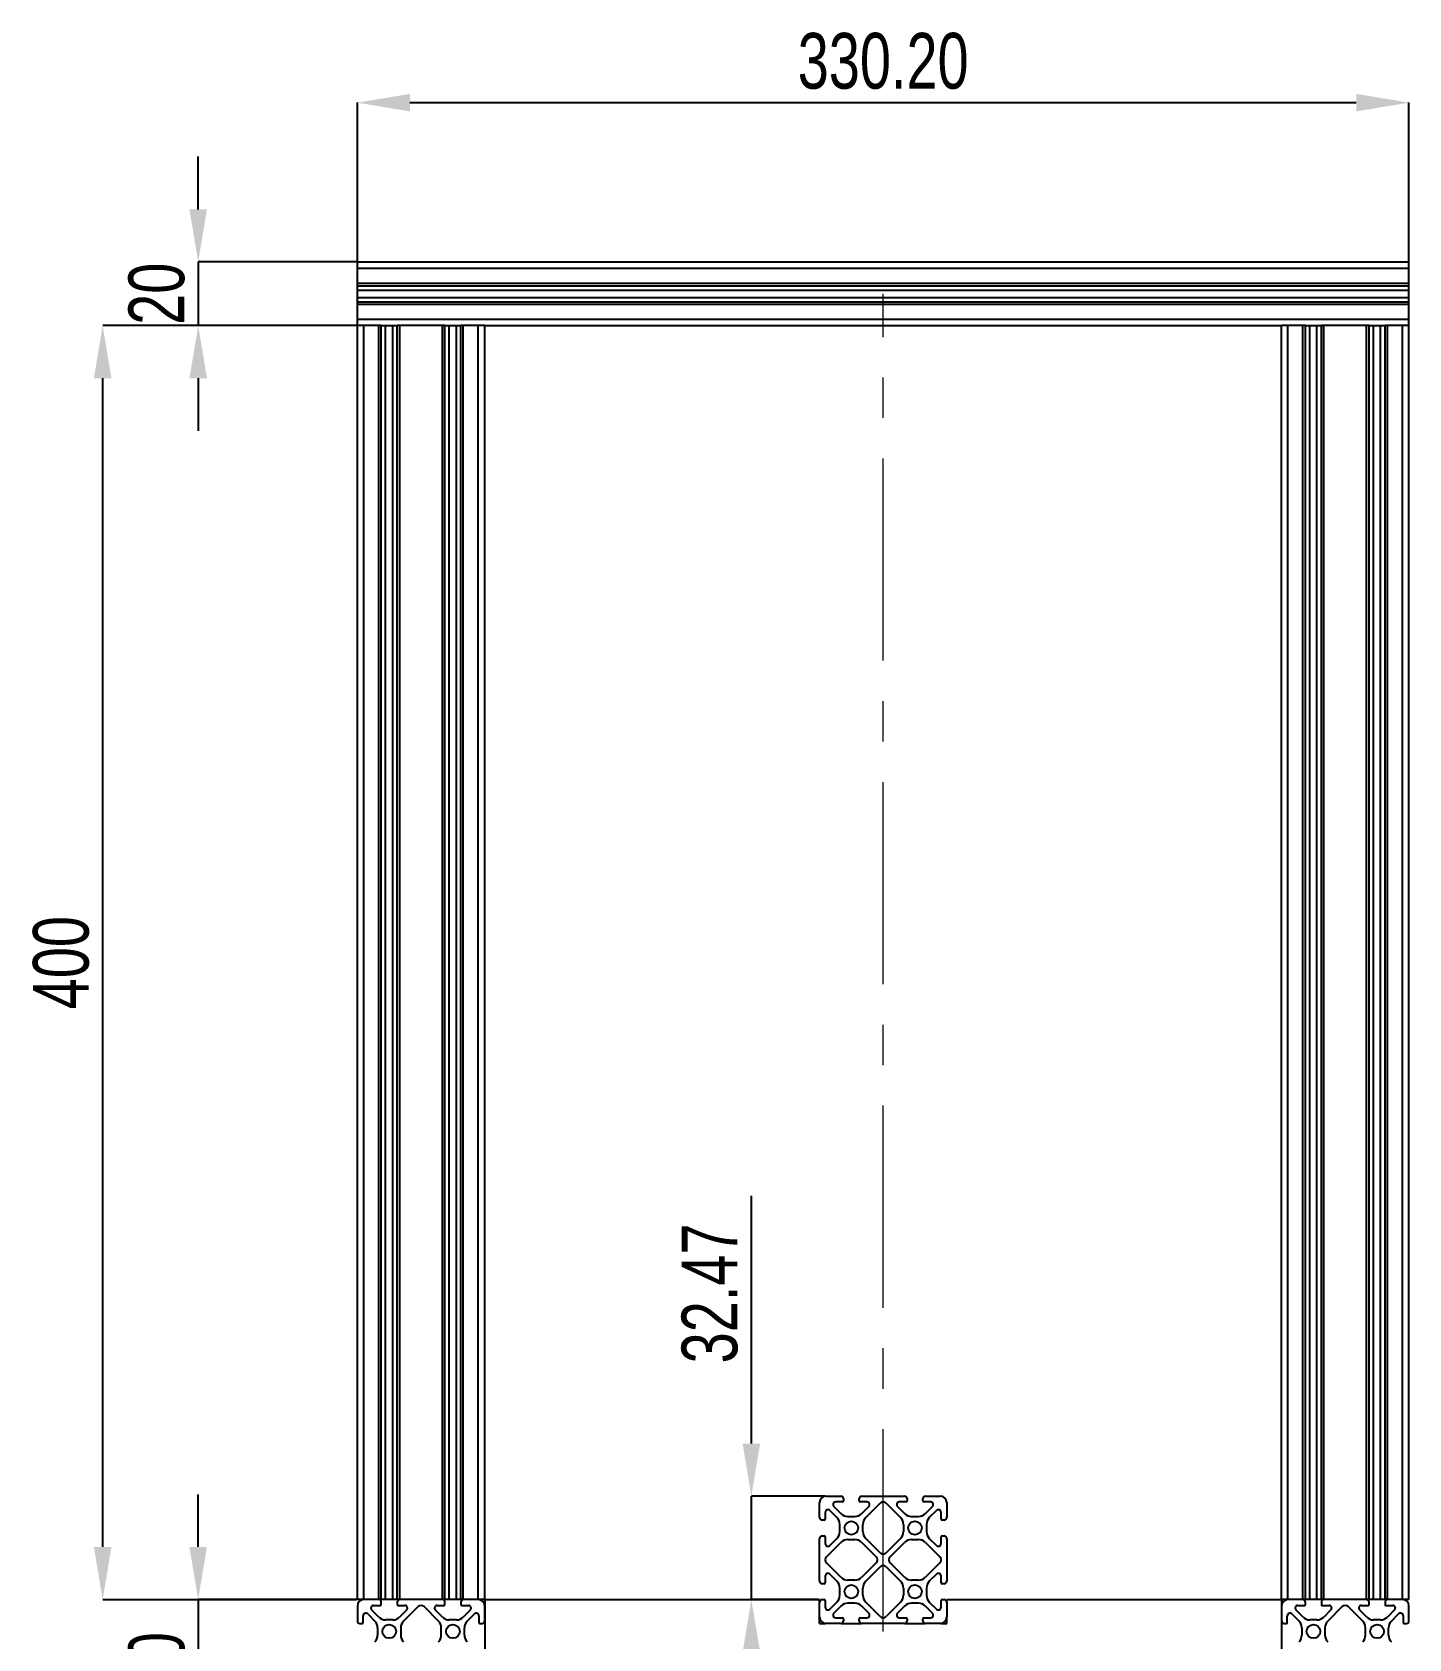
# Model space of a CAD drawing. Header units: millimetres. Extents: x 0 to 415, y 0 to 292.
# Drawn here: x 138.8 to 225.3, y 63.6 to 164.5 of the extents above; entities that cross this region are included whole.
import ezdxf

# ---------------------------------------------------------------- set-up
doc = ezdxf.new("R2010")
doc.units = ezdxf.units.MM
doc.header["$PDSIZE"] = -1
doc.linetypes.add('CENTERX2', pattern=[20.32, 12.7, -2.54, 2.54, -2.54])
doc.styles.add('SLDTEXTSTYLE0', font='TXT', dxfattribs={"width": 0.75})
doc.dimstyles.new('SLDDIMSTYLE0', dxfattribs={"dimtxt": 3.5, "dimasz": 3.302, "dimexe": 0, "dimexo": 0.0625, "dimgap": 0.875, "dimtad": 1, "dimlfac": 5, "dimrnd": 1e-09, "dimzin": 12, "dimdsep": 46, "dimtxsty": 'SLDTEXTSTYLE0', "dimsah": 1, "dimcen": 0.09, "dimadec": 0, "dimazin": 3, "dimtfac": 1, "dimtofl": 0, "dimtmove": 0, "dimatfit": 3, "dimfxl": 1, "dimfrac": 2, "dimtolj": 1, "dimtzin": 12, "dimarcsym": 0})
doc.dimstyles.new('SLDDIMSTYLE1', dxfattribs={"dimtxt": 3.5, "dimasz": 3.302, "dimexe": 0, "dimexo": 0.0625, "dimgap": 0.875, "dimtad": 1, "dimlfac": 5, "dimrnd": 1e-09, "dimzin": 12, "dimdsep": 46, "dimtxsty": 'SLDTEXTSTYLE0', "dimsah": 1, "dimcen": 0.09, "dimadec": 0, "dimazin": 3, "dimtfac": 1, "dimtmove": 0, "dimatfit": 0, "dimfxl": 1, "dimfrac": 2, "dimtolj": 1, "dimtzin": 12, "dimarcsym": 0})
doc.dimstyles.new('SLDDIMSTYLE2', dxfattribs={"dimtxt": 3.5, "dimasz": 3.302, "dimexe": 0, "dimexo": 0.0625, "dimgap": 0.875, "dimtad": 1, "dimlfac": 5, "dimrnd": 1e-09, "dimzin": 4, "dimdsep": 46, "dimtxsty": 'SLDTEXTSTYLE0', "dimsah": 1, "dimcen": 0.09, "dimadec": 0, "dimazin": 1, "dimtfac": 1, "dimtofl": 0, "dimtmove": 0, "dimatfit": 3, "dimfxl": 1, "dimfrac": 2, "dimtolj": 1, "dimtzin": 12, "dimarcsym": 0})

# ---------------------------------------------------------------- blocks, each defined once
blk = doc.blocks.new('_D')
at = {"color": 0, "linetype": 'Continuous', "lineweight": -2, "transparency": 16777216}
for p, q in [((159.15, 146.04), (143.22, 146.04)), ((143.22, 69.35), (143.22, 142.74)), ((159.15, 66.04), (143.22, 66.04))]:
    blk.add_line(p, q, dxfattribs=at)
at = {"color": 0, "linetype": 'Continuous', "transparency": 16777216}
for points in [[(142.67, 142.74), (143.77, 142.74), (143.22, 146.04)], [(142.67, 69.35), (143.77, 69.35), (143.22, 66.04)]]:
    blk.add_solid(points, dxfattribs=at)
at = {"layer": 'Defpoints', "color": 0, "linetype": 'Continuous', "transparency": 16777216}
for p in [(143.22, 146.04), (159.22, 146.04), (159.22, 66.04)]:
    blk.add_point(p, dxfattribs=at)
at = {"color": 0, "linetype": 'Continuous', "lineweight": 18, "transparency": 16777216, "insert": (138.84, 106.04), "char_height": 3.5, "attachment_point": 2, "rotation": 90, "style": 'SLDTEXTSTYLE0'}
blk.add_mtext('\\A1;400', dxfattribs=at)
blk = doc.blocks.new('_D_1')
at = {"color": 0, "linetype": 'Continuous', "lineweight": -2, "transparency": 16777216}
for p, q in [((149.22, 69.35), (149.22, 72.65)), ((167.15, 66.05), (149.22, 66.05)), ((149.22, 66.05), (149.22, 58.05)), ((167.15, 58.05), (149.22, 58.05)), ((149.22, 54.75), (149.22, 51.44))]:
    blk.add_line(p, q, dxfattribs=at)
at = {"color": 0, "linetype": 'Continuous', "transparency": 16777216}
for points in [[(148.67, 69.35), (149.77, 69.35), (149.22, 66.05)], [(148.67, 54.75), (149.77, 54.75), (149.22, 58.05)]]:
    blk.add_solid(points, dxfattribs=at)
at = {"layer": 'Defpoints', "color": 0, "linetype": 'Continuous', "transparency": 16777216}
for p in [(167.21, 66.05), (149.22, 58.05), (167.21, 58.05)]:
    blk.add_point(p, dxfattribs=at)
at = {"color": 0, "linetype": 'Continuous', "lineweight": 18, "transparency": 16777216, "insert": (144.84, 62.05), "char_height": 3.5, "attachment_point": 2, "rotation": 90, "style": 'SLDTEXTSTYLE0'}
blk.add_mtext('\\A1;40', dxfattribs=at)
blk = doc.blocks.new('_D_2')
at = {"color": 0, "linetype": 'Continuous', "lineweight": -2, "transparency": 16777216}
for p, q in [((149.22, 153.34), (149.22, 156.65)), ((159.15, 150.04), (149.22, 150.04)), ((149.22, 150.04), (149.22, 146.04)), ((159.15, 146.04), (149.22, 146.04)), ((149.22, 142.74), (149.22, 139.44))]:
    blk.add_line(p, q, dxfattribs=at)
at = {"color": 0, "linetype": 'Continuous', "transparency": 16777216}
for points in [[(148.67, 153.34), (149.77, 153.34), (149.22, 150.04)], [(148.67, 142.74), (149.77, 142.74), (149.22, 146.04)]]:
    blk.add_solid(points, dxfattribs=at)
at = {"layer": 'Defpoints', "color": 0, "linetype": 'Continuous', "transparency": 16777216}
for p in [(159.22, 150.04), (149.22, 146.04), (159.22, 146.04)]:
    blk.add_point(p, dxfattribs=at)
at = {"color": 0, "linetype": 'Continuous', "lineweight": 18, "transparency": 16777216, "insert": (144.84, 148.04), "char_height": 3.5, "attachment_point": 2, "rotation": 90, "style": 'SLDTEXTSTYLE0'}
blk.add_mtext('\\A1;20', dxfattribs=at)
blk = doc.blocks.new('_D_3')
at = {"color": 0, "linetype": 'Continuous', "lineweight": -2, "transparency": 16777216}
for p, q in [((159.22, 146.11), (159.22, 160.04)), ((162.52, 160.04), (221.95, 160.04)), ((225.26, 146.11), (225.26, 160.04))]:
    blk.add_line(p, q, dxfattribs=at)
at = {"color": 0, "linetype": 'Continuous', "transparency": 16777216}
for points in [[(162.52, 160.59), (162.52, 159.49), (159.22, 160.04)], [(221.95, 160.59), (221.95, 159.49), (225.26, 160.04)]]:
    blk.add_solid(points, dxfattribs=at)
at = {"layer": 'Defpoints', "color": 0, "linetype": 'Continuous', "transparency": 16777216}
for p in [(225.26, 160.04), (159.22, 146.04), (225.26, 146.04)]:
    blk.add_point(p, dxfattribs=at)
at = {"color": 0, "linetype": 'Continuous', "lineweight": 18, "transparency": 16777216, "insert": (192.24, 164.42), "char_height": 3.5, "attachment_point": 2, "style": 'SLDTEXTSTYLE0'}
blk.add_mtext('\\A1;330.20', dxfattribs=at)
blk = doc.blocks.new('_D_5')
at = {"color": 0, "linetype": 'Continuous', "lineweight": -2, "transparency": 16777216}
for p, q in [((183.96, 75.84), (183.96, 91.39)), ((188.58, 72.54), (183.96, 72.54)), ((183.96, 66.05), (183.96, 72.54)), ((188.17, 66.05), (183.96, 66.05)), ((183.96, 62.75), (183.96, 59.44))]:
    blk.add_line(p, q, dxfattribs=at)
at = {"color": 0, "linetype": 'Continuous', "transparency": 16777216}
for points in [[(183.41, 75.84), (184.51, 75.84), (183.96, 72.54)], [(183.41, 62.75), (184.51, 62.75), (183.96, 66.05)]]:
    blk.add_solid(points, dxfattribs=at)
at = {"layer": 'Defpoints', "color": 0, "linetype": 'Continuous', "transparency": 16777216}
for p in [(188.64, 72.54), (183.96, 66.05), (188.24, 66.05)]:
    blk.add_point(p, dxfattribs=at)
at = {"color": 0, "linetype": 'Continuous', "lineweight": 18, "transparency": 16777216, "insert": (179.58, 85.27), "char_height": 3.5, "attachment_point": 2, "rotation": 90, "style": 'SLDTEXTSTYLE0'}
blk.add_mtext('\\A1;32.47', dxfattribs=at)

msp = doc.modelspace()

# ---------------------------------------------------------------- linework, layer by layer
at = {"color": 7, "linetype": 'Continuous', "lineweight": 25}
for p, q in [((159.2165, 150.0414), (225.2565, 150.0414)), ((159.2165, 149.6401), (159.2165, 150.0414)), ((159.2165, 149.6401), (225.2565, 149.6401)), ((159.2165, 148.7003), (159.2165, 149.6401)), ((225.2565, 149.6401), (225.2565, 150.0414)), ((225.2565, 148.7003), (225.2565, 149.6401)), ((159.2165, 148.7003), (225.2565, 148.7003)), ((159.2165, 148.5428), (159.2165, 148.7003)), ((159.2165, 148.5428), (225.2565, 148.5428)), ((159.2165, 148.2691), (159.2165, 148.5428)), ((225.2565, 148.5428), (225.2565, 148.7003)), ((225.2565, 148.2691), (225.2565, 148.5428)), ((159.2165, 148.2691), (225.2565, 148.2691)), ((159.2165, 147.8157), (159.2165, 148.2691)), ((159.2165, 147.8157), (225.2565, 147.8157)), ((159.2165, 147.542), (159.2165, 147.8157)), ((159.2165, 147.542), (225.2565, 147.542)), ((159.2165, 147.3846), (159.2165, 147.542)), ((159.2165, 147.3846), (225.2565, 147.3846)), ((159.2165, 146.4448), (159.2165, 147.3846)), ((225.2565, 147.8157), (225.2565, 148.2691)), ((225.2565, 147.542), (225.2565, 147.8157)), ((225.2565, 147.3846), (225.2565, 147.542)), ((225.2565, 146.4448), (225.2565, 147.3846)), ((159.2165, 146.4448), (225.2565, 146.4448)), ((159.2165, 146.0434), (159.2165, 146.4448)), ((225.2565, 146.0434), (225.2565, 146.4448)), ((159.2165, 66.0434), (159.2165, 146.0434)), ((159.6178, 146.0434), (159.2165, 146.0434)), ((159.6178, 66.0434), (159.6178, 146.0434)), ((160.5576, 146.0434), (159.6178, 146.0434)), ((160.5576, 66.0434), (160.5576, 146.0434)), ((160.7151, 146.0434), (160.5576, 146.0434)), ((160.7151, 146.0434), (161.7158, 146.0434)), ((160.7151, 66.0434), (160.7151, 146.0434)), ((160.9888, 66.0434), (160.9888, 146.0434)), ((161.4421, 66.0434), (161.4421, 146.0434)), ((161.7158, 66.0434), (161.7158, 146.0434)), ((161.8733, 146.0434), (161.7158, 146.0434)), ((161.8733, 66.0434), (161.8733, 146.0434)), ((164.5555, 146.0434), (161.8733, 146.0434)), ((164.5555, 66.0434), (164.5555, 146.0434)), ((164.713, 146.0434), (164.5555, 146.0434)), ((164.713, 146.0434), (165.7138, 146.0434)), ((164.713, 66.0434), (164.713, 146.0434)), ((164.9867, 66.0434), (164.9867, 146.0434)), ((165.4401, 66.0434), (165.4401, 146.0434)), ((165.7138, 66.0434), (165.7138, 146.0434)), ((165.8713, 146.0434), (165.7138, 146.0434)), ((165.8713, 66.0434), (165.8713, 146.0434)), ((166.8111, 146.0434), (165.8713, 146.0434)), ((166.8111, 66.0434), (166.8111, 146.0434)), ((167.2124, 146.0434), (166.8111, 146.0434)), ((167.2124, 146.0434), (217.2605, 146.0434)), ((167.2124, 66.0434), (167.2124, 146.0434)), ((217.2605, 66.0475), (217.2605, 146.0434)), ((217.6619, 146.0434), (217.2605, 146.0434)), ((217.6619, 66.0434), (217.6619, 146.0434)), ((218.6017, 146.0434), (217.6619, 146.0434)), ((218.6017, 66.0434), (218.6017, 146.0434)), ((218.7591, 146.0434), (218.6017, 146.0434)), ((218.7591, 146.0434), (219.7599, 146.0434)), ((218.7591, 66.0434), (218.7591, 146.0434)), ((219.0328, 66.0434), (219.0328, 146.0434)), ((219.4862, 66.0434), (219.4862, 146.0434)), ((219.7599, 66.0434), (219.7599, 146.0434)), ((219.9174, 146.0434), (219.7599, 146.0434)), ((219.9174, 66.0434), (219.9174, 146.0434)), ((222.5996, 146.0434), (219.9174, 146.0434)), ((222.5996, 66.0434), (222.5996, 146.0434)), ((222.7571, 146.0434), (222.5996, 146.0434)), ((222.7571, 146.0434), (223.7579, 146.0434)), ((222.7571, 66.0434), (222.7571, 146.0434)), ((223.0308, 66.0434), (223.0308, 146.0434)), ((223.4842, 66.0434), (223.4842, 146.0434)), ((223.7579, 66.0434), (223.7579, 146.0434)), ((223.9153, 146.0434), (223.7579, 146.0434)), ((223.9153, 66.0434), (223.9153, 146.0434)), ((224.8551, 146.0434), (223.9153, 146.0434)), ((224.8551, 66.0434), (224.8551, 146.0434)), ((225.2565, 146.0434), (224.8551, 146.0434)), ((225.2565, 66.0434), (225.2565, 146.0434)), ((188.2406, 71.1996), (188.2406, 72.1394)), ((188.6419, 72.5408), (189.5817, 72.5408)), ((189.3385, 71.1923), (188.8875, 71.6433)), ((189.1381, 71.8939), (189.5891, 71.4429)), ((189.6783, 72.1801), (189.2566, 72.1801)), ((189.7392, 72.3833), (189.7392, 72.241)), ((190.74, 72.241), (190.74, 72.3833)), ((191.2226, 72.1801), (190.8009, 72.1801)), ((190.8902, 71.4429), (191.3411, 71.8939)), ((190.8975, 72.5408), (193.5797, 72.5408)), ((191.1408, 71.1923), (192.0507, 72.1022)), ((192.4265, 72.1022), (193.3364, 71.1923)), ((193.136, 71.8939), (193.587, 71.4429)), ((193.6762, 72.1801), (193.2546, 72.1801)), ((193.7372, 72.3833), (193.7372, 72.241)), ((194.7379, 72.241), (194.7379, 72.3833)), ((195.2205, 72.1801), (194.7989, 72.1801)), ((194.8881, 71.4429), (195.3391, 71.8939)), ((194.8954, 72.5408), (195.8352, 72.5408)), ((195.5897, 71.6433), (195.1387, 71.1923)), ((196.2365, 72.1394), (196.2365, 71.1996)), ((188.5403, 71.0422), (188.3981, 71.0422)), ((188.6013, 71.5248), (188.6013, 71.1031)), ((189.514, 70.3151), (189.514, 70.7685)), ((190.0129, 71.2674), (190.4663, 71.2674)), ((190.9652, 70.3151), (190.9652, 70.7685)), ((193.512, 70.7685), (193.512, 70.3151)), ((194.0109, 71.2674), (194.4643, 71.2674)), ((194.9632, 70.7685), (194.9632, 70.3151)), ((195.8759, 71.1031), (195.8759, 71.5248)), ((196.0791, 71.0422), (195.9368, 71.0422)), ((188.2406, 67.2017), (188.2406, 69.8839)), ((188.3981, 70.0414), (188.5403, 70.0414)), ((188.6013, 69.9804), (188.6013, 69.5588)), ((188.6791, 68.7307), (189.5891, 69.6406)), ((188.8875, 69.4403), (189.3385, 69.8912)), ((190.0129, 69.8162), (190.4663, 69.8162)), ((190.8902, 69.6406), (191.8001, 68.7307)), ((192.0507, 68.9813), (191.1408, 69.8912)), ((193.3364, 69.8912), (192.4265, 68.9813)), ((192.6771, 68.7307), (193.587, 69.6406)), ((194.0109, 69.8162), (194.4643, 69.8162)), ((194.8881, 69.6406), (195.798, 68.7307)), ((195.1387, 69.8912), (195.5897, 69.4403)), ((195.8759, 69.5588), (195.8759, 69.9804)), ((195.9368, 70.0414), (196.0791, 70.0414)), ((196.2365, 69.8839), (196.2365, 67.2017)), ((189.5891, 67.445), (188.6791, 68.3549)), ((189.3385, 67.1944), (188.8875, 67.6453)), ((191.8001, 68.3549), (190.8902, 67.445)), ((191.1408, 67.1944), (192.0507, 68.1043)), ((192.4265, 68.1043), (193.3364, 67.1944)), ((193.587, 67.445), (192.6771, 68.3549)), ((195.798, 68.3549), (194.8881, 67.445)), ((195.5897, 67.6453), (195.1387, 67.1944)), ((188.5403, 67.0442), (188.3981, 67.0442)), ((188.6013, 67.5268), (188.6013, 67.1052)), ((189.514, 66.3171), (189.514, 66.7705)), ((190.4663, 67.2694), (190.0129, 67.2694)), ((190.9652, 66.3171), (190.9652, 66.7705)), ((193.512, 66.7705), (193.512, 66.3171)), ((194.4643, 67.2694), (194.0109, 67.2694)), ((194.9632, 66.7705), (194.9632, 66.3171)), ((195.8759, 67.1052), (195.8759, 67.5268)), ((196.0791, 67.0442), (195.9368, 67.0442)), ((159.6178, 66.0434), (159.2165, 66.0434)), ((159.2165, 65.6421), (159.2165, 64.7023)), ((160.5576, 66.0434), (159.6178, 66.0434)), ((160.2325, 65.6828), (160.6541, 65.6828)), ((160.7151, 66.0434), (160.5576, 66.0434)), ((160.9888, 66.0434), (160.7151, 66.0434)), ((160.7151, 65.7437), (160.7151, 65.886)), ((161.4421, 66.0434), (160.9888, 66.0434)), ((161.7158, 66.0434), (161.4421, 66.0434)), ((161.8733, 66.0434), (161.7158, 66.0434)), ((161.7158, 65.886), (161.7158, 65.7437)), ((161.7768, 65.6828), (162.1984, 65.6828)), ((164.5555, 66.0434), (161.8733, 66.0434)), ((163.0265, 65.6049), (162.1166, 64.695)), ((164.3123, 64.695), (163.4023, 65.6049)), ((164.2304, 65.6828), (164.6521, 65.6828)), ((164.713, 66.0434), (164.5555, 66.0434)), ((164.9867, 66.0434), (164.713, 66.0434)), ((164.713, 65.7437), (164.713, 65.886)), ((165.4401, 66.0434), (164.9867, 66.0434)), ((165.7138, 66.0434), (165.4401, 66.0434)), ((165.8713, 66.0434), (165.7138, 66.0434)), ((165.7138, 65.886), (165.7138, 65.7437)), ((165.7747, 65.6828), (166.1964, 65.6828)), ((166.8111, 66.0434), (165.8713, 66.0434)), ((167.2124, 66.0434), (166.8111, 66.0434)), ((167.2124, 64.7023), (167.2124, 65.6421)), ((167.2125, 66.0475), (167.2125, 58.0475)), ((167.2125, 66.0475), (188.2365, 66.0475)), ((188.2365, 64.5455), (188.2365, 66.0475)), ((188.2406, 64.9462), (188.2406, 65.886)), ((188.3981, 66.0434), (188.5403, 66.0434)), ((188.6013, 65.9825), (188.6013, 65.5608)), ((188.8875, 65.4423), (189.3385, 65.8933)), ((189.5891, 65.6427), (189.1381, 65.1917)), ((190.4663, 65.8182), (190.0129, 65.8182)), ((191.3411, 65.1917), (190.8902, 65.6427)), ((192.0507, 64.9834), (191.1408, 65.8933)), ((193.3364, 65.8933), (192.4265, 64.9834)), ((193.587, 65.6427), (193.136, 65.1917)), ((194.4643, 65.8182), (194.0109, 65.8182)), ((195.3391, 65.1917), (194.8881, 65.6427)), ((195.1387, 65.8933), (195.5897, 65.4423)), ((195.8759, 65.5608), (195.8759, 65.9825)), ((195.9368, 66.0434), (196.0791, 66.0434)), ((196.2365, 65.886), (196.2365, 66.0475)), ((196.2365, 66.0475), (217.2605, 66.0475)), ((196.2365, 65.886), (196.2365, 64.9462)), ((217.2605, 66.0475), (217.2605, 58.0475)), ((217.6619, 66.0434), (217.2605, 66.0434)), ((217.2605, 65.6421), (217.2605, 64.7023)), ((218.6017, 66.0434), (217.6619, 66.0434)), ((218.2765, 65.6828), (218.6982, 65.6828)), ((218.7591, 66.0434), (218.6017, 66.0434)), ((219.0328, 66.0434), (218.7591, 66.0434)), ((218.7591, 65.7437), (218.7591, 65.886)), ((219.4862, 66.0434), (219.0328, 66.0434)), ((219.7599, 66.0434), (219.4862, 66.0434)), ((219.9174, 66.0434), (219.7599, 66.0434)), ((219.7599, 65.886), (219.7599, 65.7437)), ((219.8209, 65.6828), (220.2425, 65.6828)), ((222.5996, 66.0434), (219.9174, 66.0434)), ((221.0706, 65.6049), (220.1607, 64.695)), ((222.3563, 64.695), (221.4464, 65.6049)), ((222.2745, 65.6828), (222.6961, 65.6828)), ((222.7571, 66.0434), (222.5996, 66.0434)), ((223.0308, 66.0434), (222.7571, 66.0434)), ((222.7571, 65.7437), (222.7571, 65.886)), ((223.4842, 66.0434), (223.0308, 66.0434)), ((223.7579, 66.0434), (223.4842, 66.0434)), ((223.9153, 66.0434), (223.7579, 66.0434)), ((223.7579, 65.886), (223.7579, 65.7437)), ((223.8188, 65.6828), (224.2405, 65.6828)), ((224.8551, 66.0434), (223.9153, 66.0434)), ((225.2565, 66.0434), (224.8551, 66.0434)), ((225.2565, 64.7023), (225.2565, 65.6421)), ((159.5771, 64.6058), (159.5771, 65.0274)), ((159.8633, 65.146), (160.3143, 64.695)), ((160.5649, 64.9456), (160.1139, 65.3966)), ((161.4421, 64.77), (160.9888, 64.77)), ((162.317, 65.3966), (161.866, 64.9456)), ((164.5629, 64.9456), (164.1119, 65.3966)), ((165.4401, 64.77), (164.9867, 64.77)), ((166.3149, 65.3966), (165.864, 64.9456)), ((166.1146, 64.695), (166.5655, 65.146)), ((166.8517, 65.0274), (166.8517, 64.6058)), ((189.2566, 64.9055), (189.6783, 64.9055)), ((189.7392, 64.8446), (189.7392, 64.7023)), ((190.74, 64.7023), (190.74, 64.8446)), ((190.8009, 64.9055), (191.2226, 64.9055)), ((193.2546, 64.9055), (193.6762, 64.9055)), ((193.7372, 64.8446), (193.7372, 64.7023)), ((194.7379, 64.7023), (194.7379, 64.8446)), ((194.7989, 64.9055), (195.2205, 64.9055)), ((196.2365, 64.5455), (196.2365, 64.9462)), ((217.6212, 64.6058), (217.6212, 65.0274)), ((217.9074, 65.146), (218.3584, 64.695)), ((218.609, 64.9456), (218.158, 65.3966)), ((219.4862, 64.77), (219.0328, 64.77)), ((220.361, 65.3966), (219.9101, 64.9456)), ((222.6069, 64.9456), (222.156, 65.3966)), ((223.4842, 64.77), (223.0308, 64.77)), ((224.359, 65.3966), (223.908, 64.9456)), ((224.1586, 64.695), (224.6096, 65.146)), ((224.8958, 65.0274), (224.8958, 64.6058)), ((159.3739, 64.5448), (159.5162, 64.5448)), ((160.4899, 64.2711), (160.4899, 63.8178)), ((161.941, 64.2711), (161.941, 63.8178)), ((164.4878, 63.8178), (164.4878, 64.2711)), ((165.939, 63.8178), (165.939, 64.2711)), ((166.9127, 64.5448), (167.0549, 64.5448)), ((188.2365, 64.5455), (188.6186, 64.5455)), ((189.5817, 64.5448), (188.6419, 64.5448)), ((189.5964, 64.5455), (190.8829, 64.5455)), ((193.5797, 64.5448), (190.8975, 64.5448)), ((193.5943, 64.5455), (194.8808, 64.5455)), ((195.8352, 64.5448), (194.8954, 64.5448)), ((195.8586, 64.5455), (196.2365, 64.5455)), ((217.418, 64.5448), (217.5603, 64.5448)), ((218.5339, 64.2711), (218.5339, 63.8178)), ((219.9851, 64.2711), (219.9851, 63.8178)), ((222.5319, 63.8178), (222.5319, 64.2711)), ((223.9831, 63.8178), (223.9831, 64.2711)), ((224.9567, 64.5448), (225.099, 64.5448))]:
    msp.add_line(p, q, dxfattribs=at)
at = {"color": 7, "linetype": 'CENTERX2', "lineweight": 18}
msp.add_line((192.2365, 64.0434), (192.2365, 148.0434), dxfattribs=at)
at = {"color": 7, "linetype": 'Continuous', "lineweight": 25}
for centre in [(190.2396, 70.5418), (194.2376, 70.5418), (190.2396, 66.5438), (194.2376, 66.5438), (161.2154, 64.0445), (165.2134, 64.0445), (219.2595, 64.0445), (223.2575, 64.0445)]:
    msp.add_circle(centre, 0.4293, dxfattribs=at)
for centre, radius, start, end in [((188.6419, 72.1394), 0.4013, 90, 180), ((188.7689, 71.5248), 0.1676, 45, 180), ((189.2566, 72.0124), 0.1676, 90, 225), ((189.5817, 72.3833), 0.1575, 0, 90), ((189.6783, 72.241), 0.061, 270, 0), ((190.8975, 72.3833), 0.1575, 90, 180), ((190.8009, 72.241), 0.061, 180, 270), ((191.2226, 72.0124), 0.1676, 315, 90), ((192.2386, 71.9143), 0.2658, 45, 135), ((193.2546, 72.0124), 0.1676, 90, 225), ((193.5797, 72.3833), 0.1575, 0, 90), ((193.6762, 72.241), 0.061, 270, 0), ((194.8954, 72.3833), 0.1575, 90, 180), ((194.7989, 72.241), 0.061, 180, 270), ((195.2205, 72.0124), 0.1676, 315, 90), ((195.7082, 71.5248), 0.1676, 0, 135), ((195.8352, 72.1394), 0.4013, 0, 90), ((188.3981, 71.1996), 0.1575, 180, 270), ((188.5403, 71.1031), 0.061, 270, 0), ((188.9146, 70.7685), 0.5994, 0, 45), ((190.0129, 71.8668), 0.5994, 225, 270), ((190.4663, 71.8668), 0.5994, 270, 315), ((191.5646, 70.7685), 0.5994, 135, 180), ((192.9125, 70.7685), 0.5994, 0, 45), ((194.0109, 71.8668), 0.5994, 225, 270), ((194.4643, 71.8668), 0.5994, 270, 315), ((195.5626, 70.7685), 0.5994, 135, 180), ((195.9368, 71.1031), 0.061, 180, 270), ((196.0791, 71.1996), 0.1575, 270, 0), ((188.3981, 69.8839), 0.1575, 90, 180), ((188.5403, 69.9804), 0.061, 0, 90), ((188.9146, 70.3151), 0.5994, 315, 0), ((190.0129, 69.2168), 0.5994, 90, 135), ((190.4663, 69.2168), 0.5994, 45, 90), ((191.5646, 70.3151), 0.5994, 180, 225), ((192.9125, 70.3151), 0.5994, 315, 0), ((194.0109, 69.2168), 0.5994, 90, 135), ((194.4643, 69.2168), 0.5994, 45, 90), ((195.5626, 70.3151), 0.5994, 180, 225), ((195.9368, 69.9804), 0.061, 90, 180), ((196.0791, 69.8839), 0.1575, 0, 90), ((188.7689, 69.5588), 0.1676, 180, 315), ((188.8671, 68.5428), 0.2658, 135, 225), ((191.6122, 68.5428), 0.2658, 315, 45), ((192.2386, 69.1692), 0.2658, 225, 315), ((192.865, 68.5428), 0.2658, 135, 225), ((195.7082, 69.5588), 0.1676, 225, 0), ((195.6101, 68.5428), 0.2658, 315, 45), ((188.7689, 67.5268), 0.1676, 45, 180), ((192.2386, 67.9164), 0.2658, 45, 135), ((195.7082, 67.5268), 0.1676, 0, 135), ((188.3981, 67.2017), 0.1575, 180, 270), ((188.5403, 67.1052), 0.061, 270, 0), ((188.9146, 66.7705), 0.5994, 0, 45), ((190.0129, 67.8688), 0.5994, 225, 270), ((190.4663, 67.8688), 0.5994, 270, 315), ((191.5646, 66.7705), 0.5994, 135, 180), ((192.9125, 66.7705), 0.5994, 0, 45), ((194.0109, 67.8688), 0.5994, 225, 270), ((194.4643, 67.8688), 0.5994, 270, 315), ((195.5626, 66.7705), 0.5994, 135, 180), ((195.9368, 67.1052), 0.061, 180, 270), ((196.0791, 67.2017), 0.1575, 270, 0), ((159.6178, 65.6421), 0.4013, 90, 180), ((160.2325, 65.5151), 0.1676, 90, 225), ((160.5576, 65.886), 0.1575, 0, 90), ((160.6541, 65.7437), 0.061, 270, 0), ((161.8733, 65.886), 0.1575, 90, 180), ((161.7768, 65.7437), 0.061, 180, 270), ((162.1984, 65.5151), 0.1676, 315, 90), ((163.2144, 65.417), 0.2658, 45, 135), ((164.2304, 65.5151), 0.1676, 90, 225), ((164.5555, 65.886), 0.1575, 0, 90), ((164.6521, 65.7437), 0.061, 270, 0), ((165.8713, 65.886), 0.1575, 90, 180), ((165.7747, 65.7437), 0.061, 180, 270), ((166.1964, 65.5151), 0.1676, 315, 90), ((166.8111, 65.6421), 0.4013, 0, 90), ((188.3981, 65.886), 0.1575, 90, 180), ((188.5403, 65.9825), 0.061, 0, 90), ((188.9146, 66.3171), 0.5994, 315, 0), ((190.0129, 65.2188), 0.5994, 90, 135), ((190.4663, 65.2188), 0.5994, 45, 90), ((191.5646, 66.3171), 0.5994, 180, 225), ((192.9125, 66.3171), 0.5994, 315, 0), ((194.0109, 65.2188), 0.5994, 90, 135), ((194.4643, 65.2188), 0.5994, 45, 90), ((195.5626, 66.3171), 0.5994, 180, 225), ((195.9368, 65.9825), 0.061, 90, 180), ((196.0791, 65.886), 0.1575, 0, 90), ((217.6619, 65.6421), 0.4013, 90, 180), ((218.2765, 65.5151), 0.1676, 90, 225), ((218.6017, 65.886), 0.1575, 0, 90), ((218.6982, 65.7437), 0.061, 270, 0), ((219.9174, 65.886), 0.1575, 90, 180), ((219.8209, 65.7437), 0.061, 180, 270), ((220.2425, 65.5151), 0.1676, 315, 90), ((221.2585, 65.417), 0.2658, 45, 135), ((222.2745, 65.5151), 0.1676, 90, 225), ((222.5996, 65.886), 0.1575, 0, 90), ((222.6961, 65.7437), 0.061, 270, 0), ((223.9153, 65.886), 0.1575, 90, 180), ((223.8188, 65.7437), 0.061, 180, 270), ((224.2405, 65.5151), 0.1676, 315, 90), ((224.8551, 65.6421), 0.4013, 0, 90), ((159.3739, 64.7023), 0.1575, 180, 270), ((159.5162, 64.6058), 0.061, 270, 0), ((159.7448, 65.0274), 0.1676, 45, 180), ((159.8904, 64.2711), 0.5994, 0, 45), ((160.9888, 65.3695), 0.5994, 225, 270), ((161.4421, 65.3695), 0.5994, 270, 315), ((162.5405, 64.2711), 0.5994, 135, 180), ((163.8884, 64.2711), 0.5994, 0, 45), ((164.9867, 65.3695), 0.5994, 225, 270), ((165.4401, 65.3695), 0.5994, 270, 315), ((166.5384, 64.2711), 0.5994, 135, 180), ((166.6841, 65.0274), 0.1676, 0, 135), ((166.9127, 64.6058), 0.061, 180, 270), ((167.0549, 64.7023), 0.1575, 270, 0), ((188.6419, 64.9462), 0.4013, 180, 270), ((188.7689, 65.5608), 0.1676, 180, 315), ((189.2566, 65.0732), 0.1676, 135, 270), ((189.5817, 64.7023), 0.1575, 270, 0), ((189.6783, 64.8446), 0.061, 0, 90), ((190.8009, 64.8446), 0.061, 90, 180), ((190.8975, 64.7023), 0.1575, 180, 270), ((191.2226, 65.0732), 0.1676, 270, 45), ((192.2386, 65.1713), 0.2658, 225, 315), ((193.2546, 65.0732), 0.1676, 135, 270), ((193.5797, 64.7023), 0.1575, 270, 0), ((193.6762, 64.8446), 0.061, 0, 90), ((194.7989, 64.8446), 0.061, 90, 180), ((194.8954, 64.7023), 0.1575, 180, 270), ((195.2205, 65.0732), 0.1676, 270, 45), ((195.7082, 65.5608), 0.1676, 225, 0), ((195.8352, 64.9462), 0.4013, 270, 0), ((217.418, 64.7023), 0.1575, 180, 270), ((217.5603, 64.6058), 0.061, 270, 0), ((217.7889, 65.0274), 0.1676, 45, 180), ((217.9345, 64.2711), 0.5994, 0, 45), ((219.0328, 65.3695), 0.5994, 225, 270), ((219.4862, 65.3695), 0.5994, 270, 315), ((220.5846, 64.2711), 0.5994, 135, 180), ((221.9325, 64.2711), 0.5994, 0, 45), ((223.0308, 65.3695), 0.5994, 225, 270), ((223.4842, 65.3695), 0.5994, 270, 315), ((224.5825, 64.2711), 0.5994, 135, 180), ((224.7281, 65.0274), 0.1676, 0, 135), ((224.9567, 64.6058), 0.061, 180, 270), ((225.099, 64.7023), 0.1575, 270, 0), ((159.8904, 63.8178), 0.5994, 315, 0), ((162.5405, 63.8178), 0.5994, 180, 225), ((163.8884, 63.8178), 0.5994, 315, 0), ((166.5384, 63.8178), 0.5994, 180, 225), ((217.9345, 63.8178), 0.5994, 315, 0), ((220.5846, 63.8178), 0.5994, 180, 225), ((221.9325, 63.8178), 0.5994, 315, 0), ((224.5825, 63.8178), 0.5994, 180, 225)]:
    msp.add_arc(centre, radius, start, end, dxfattribs=at)

# ---------------------------------------------------------------- dimensions: what is measured, and where the dimension line sits
at = {"color": 7, "linetype": 'Continuous', "lineweight": 18}
dim = msp.add_linear_dim(base=(225.2565, 160.0414), p1=(159.2165, 146.0434), p2=(225.2565, 146.0434), dimstyle='SLDDIMSTYLE2', dxfattribs=at)
dim.commit()
dim.dimension.update_dxf_attribs({"geometry": '_D_3', "text_midpoint": (192.2365, 160.0414), "dimtype": 160})
dim = msp.add_linear_dim(base=(149.2165, 146.0434), p1=(159.2165, 150.0414), p2=(159.2165, 146.0434), angle=90, text='20', dimstyle='SLDDIMSTYLE1', dxfattribs=at)
dim.commit()
dim.dimension.update_dxf_attribs({"geometry": '_D_2', "text_midpoint": (149.2165, 148.0424), "dimtype": 160})
for base, p1, p2, dimstyle, picture, middle in [((143.2165, 146.0434), (159.2165, 66.0434), (159.2165, 146.0434), 'SLDDIMSTYLE0', '_D', (143.2165, 106.0434)), ((183.9598, 66.0475), (188.6419, 72.5408), (188.2365, 66.0475), 'SLDDIMSTYLE1', '_D_5', (183.9598, 85.2698)), ((149.2165, 58.0475), (167.2125, 66.0475), (167.2125, 58.0475), 'SLDDIMSTYLE1', '_D_1', (149.2165, 62.0475))]:
    dim = msp.add_linear_dim(base=base, p1=p1, p2=p2, angle=90, dimstyle=dimstyle, dxfattribs=at)
    dim.commit()
    dim.dimension.update_dxf_attribs({"geometry": picture, "text_midpoint": middle, "dimtype": 160})

doc.saveas('drawing.dxf')
